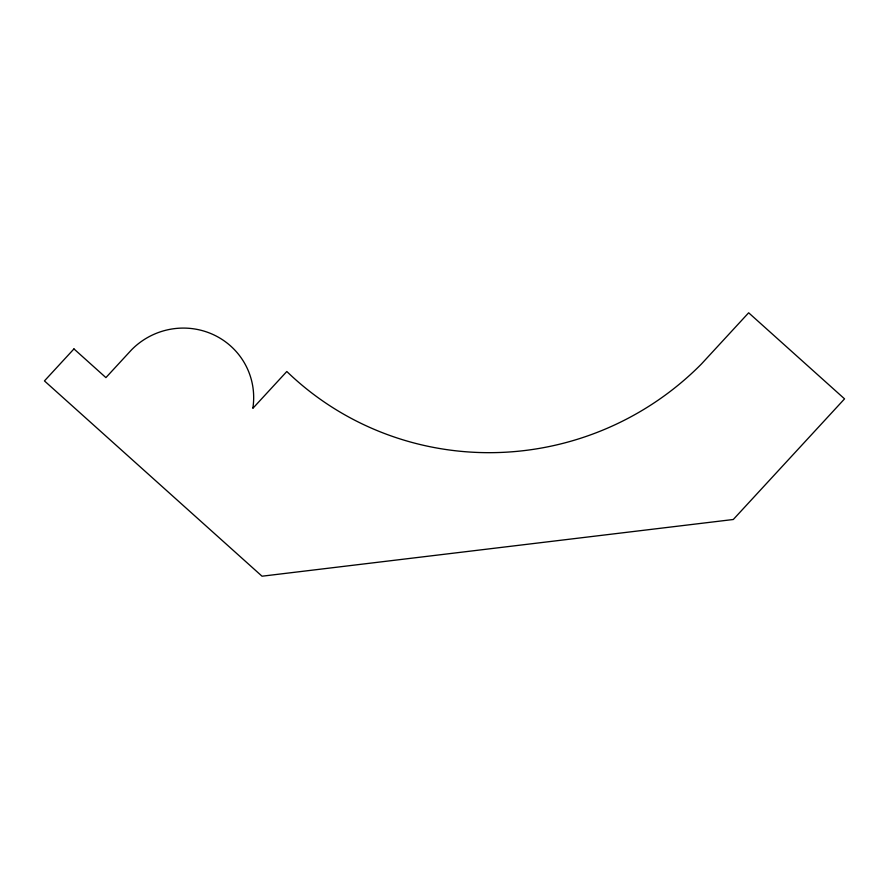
<?xml version="1.0" encoding="UTF-8"?>
<svg xmlns="http://www.w3.org/2000/svg" width="889" height="889" viewBox="0 0 889 889"><rect width="100%" height="100%" fill="white"/><g stroke="black" fill="none" stroke-linecap="round" stroke-linejoin="round"><path stroke-width="1.33" d="M73.954 348.921L44.45 380.914L262.022 576.205L733.292 519.498L844.55 398.861L748.66 312.795L701.443 363.99A294.003 288.503 -24.9 0 1 286.814 371.502L252.832 408.351A71.565 70.22 -24.9 0 0 214.482 335.186A71.565 70.22 -24.9 0 0 131.672 349.688L105.913 377.614L73.954 348.921"/></g></svg>
